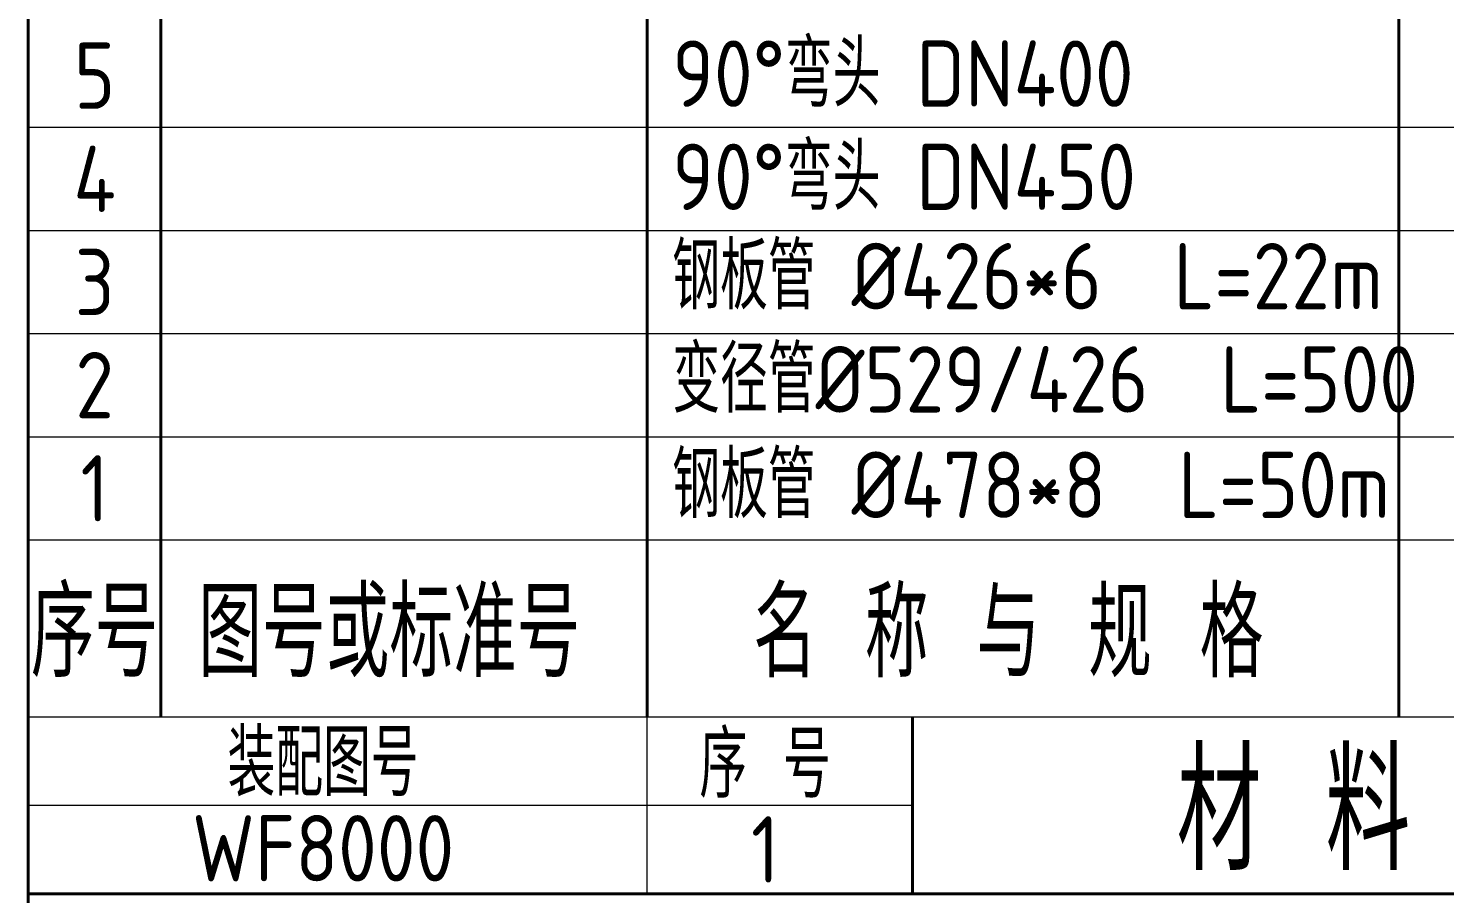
# Model space of a CAD drawing. Header units: millimetres. Extents: x -11969 to 47316, y 514 to 81306.
# Drawn here: x 34966 to 41213, y 3504 to 7320 of the extents above; entities that cross this region are included whole.
import ezdxf
from ezdxf.enums import TextEntityAlignment as Align

# ---------------------------------------------------------------- set-up
doc = ezdxf.new("R2010")
doc.units = ezdxf.units.MM
for name, color, linetype, lineweight in [('SHI', 7, 'Continuous', 40), ('WEN', 3, 'Continuous', 20), ('XI', 2, 'Continuous', 20)]:
    doc.layers.add(name, color=color, linetype=linetype, lineweight=lineweight)
doc.styles.add('GB', font='gbenor.shx', dxfattribs={"bigfont": 'gbcbig.shx'})

msp = doc.modelspace()

# ---------------------------------------------------------------- linework, layer by layer
at = {"layer": 'SHI'}
for p, q in [((34965.926, 10979.42), (34965.926, 3504.42)), ((35550.926, 4284.42), (35550.926, 10979.42)), ((37695.926, 4284.42), (37695.926, 10979.42)), ((41010.926, 4284.42), (41010.926, 10979.42)), ((38865.926, 3504.42), (38865.926, 4284.42)), ((34965.926, 3504.42), (34965.926, 1164.42)), ((34965.926, 3504.42), (46665.926, 3504.42)), ((34965.926, 3504.42), (46665.926, 3504.42)), ((34965.926, 3504.42), (46665.926, 3504.42)), ((34965.926, 3504.42), (46665.926, 3504.42))]:
    msp.add_line(p, q, dxfattribs=at)
at = {"layer": 'XI'}
for p, q in [((34965.926, 6884.42), (46665.927, 6884.42)), ((34965.926, 6429.42), (46665.926, 6429.42)), ((34965.926, 5974.42), (46665.926, 5974.42)), ((34965.926, 5519.42), (46665.927, 5519.42)), ((34965.926, 5064.42), (46665.926, 5064.42)), ((34965.926, 4284.42), (46665.926, 4284.42)), ((37695.926, 3504.42), (37695.926, 4284.42)), ((34965.926, 3894.42), (38865.926, 3894.42))]:
    msp.add_line(p, q, dxfattribs=at)

# ---------------------------------------------------------------- texts
at = {"layer": 'SHI', "style": 'GB'}
for s, p in [('5', (35258.426, 7111.92)), ('4', (35258.426, 6656.92)), ('3', (35258.426, 6201.92)), ('2', (35258.426, 5746.92)), ('1', (35258.426, 5291.92))]:
    msp.add_text(s, height=292.5, dxfattribs=at).set_placement(p, align=Align.MIDDLE)
at = {"layer": 'WEN', "style": 'GB'}
for s, p in [('90%%D弯头 DN400', (37806.426, 6974.347)), ('90%%D弯头 DN450', (37806.426, 6519.347)), ('钢板管 %%C426*6  L=22m', (37806.426, 6081.169)), ('变径管%%C529/426  L=500', (37806.426, 5626.169)), ('钢板管 %%C478*8  L=50m', (37806.426, 5161.035))]:
    msp.add_text(s, height=292.5, dxfattribs=at).set_placement(p)
for s, height, p in [('序号', 390, (35258.426, 4676.446)), ('图号或标准号', 390, (36558.426, 4674.42)), ('名 称 与 规 格', 390, (39288.426, 4674.42)), ('装配图号', 292.5, (36265.926, 4095.216)), ('序 号', 292.5, (38215.926, 4089.42)), ('材 料 明 细 表', 520, (41530.926, 3894.42)), ('WF8000', 292.5, (36265.926, 3705.216)), ('1', 292.5, (38215.926, 3699.42))]:
    msp.add_text(s, height=height, dxfattribs=at).set_placement(p, align=Align.MIDDLE)

doc.saveas('drawing.dxf')
